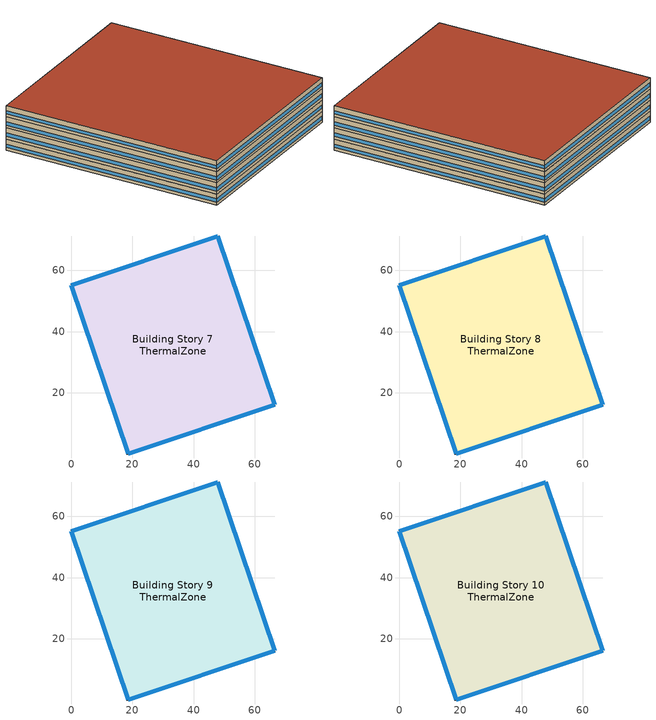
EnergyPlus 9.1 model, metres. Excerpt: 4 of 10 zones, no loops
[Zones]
Building Story 7 ThermalZone
 floor adiabatic (LargeHotel Interior Floor): 66.46,16.05 18.65,0 0,55.14 47.81,71.19 z18
 wall outside (Typical Insulated Exterior Mass Wall R-9.62): 18.65,0 66.46,16.05 47.81,71.19 0,55.14 18.65,0 z18:21
 window (U 0.57 SHGC 0.49 Dbl Blue 6mm/6mm Air): 18.67,0.01 66.43,16.04 / 0.01,55.12 18.64,0.02 / 47.78,71.19 0.02,55.15 / 66.45,16.08 47.82,71.17 z18.76:19.66
 ceiling adiabatic (Typical IEAD Roof R-15.87): 47.81,71.19 0,55.14 18.65,0 66.46,16.05 z21
Building Story 8 ThermalZone
 floor adiabatic (LargeHotel Interior Floor): 66.46,16.05 18.65,0 0,55.14 47.81,71.19 z21
 wall outside (Typical Insulated Exterior Mass Wall R-9.62): 18.65,0 66.46,16.05 47.81,71.19 0,55.14 18.65,0 z21:24
 window (U 0.57 SHGC 0.49 Dbl Blue 6mm/6mm Air): 18.67,0.01 66.43,16.04 / 0.01,55.12 18.64,0.02 / 47.78,71.19 0.02,55.15 / 66.45,16.08 47.82,71.17 z21.76:22.66
 roof outside (Typical IEAD Roof R-15.87): 47.81,71.19 0,55.14 18.65,0 66.46,16.05 z24
Building Story 9 ThermalZone
 floor adiabatic (Typical Insulated Carpeted 6in Slab Floor): 66.46,16.05 18.65,0 0,55.14 47.81,71.19 z24
 wall outside (Typical Insulated Exterior Mass Wall R-9.62): 18.65,0 66.46,16.05 47.81,71.19 0,55.14 18.65,0 z24:27
 window (U 0.57 SHGC 0.49 Dbl Blue 6mm/6mm Air): 18.67,0.01 66.43,16.04 / 0.01,55.12 18.64,0.02 / 47.78,71.19 0.02,55.15 / 66.45,16.08 47.82,71.17 z24.76:25.66
 ceiling adiabatic (LargeHotel Interior Ceiling): 47.81,71.19 0,55.14 18.65,0 66.46,16.05 z27
Building Story 10 ThermalZone
 floor adiabatic (Typical Insulated Carpeted 6in Slab Floor): 66.46,16.05 18.65,0 0,55.14 47.81,71.19 z27
 wall outside (Typical Insulated Exterior Mass Wall R-9.62): 18.65,0 66.46,16.05 47.81,71.19 0,55.14 18.65,0 z27:30
 window (U 0.57 SHGC 0.49 Dbl Blue 6mm/6mm Air): 18.67,0.01 66.43,16.04 / 0.01,55.12 18.64,0.02 / 47.78,71.19 0.02,55.15 / 66.45,16.08 47.82,71.17 z27.76:28.66
 roof outside (Typical IEAD Roof R-15.87): 47.81,71.19 0,55.14 18.65,0 66.46,16.05 z30
shading: 47.81,71.19 0,55.14 18.65,0 66.46,16.05 z24
[Building]
Hotel 1: Terrain=City
[Site:Location]
Buffalo Niagara Intl Ap_NY_USA: Latitude {deg}=42.8197; Longitude {deg}=-78.8497; Time Zone {hr}=-5; Elevation {m}=215
[Site:GroundTemperature:BuildingSurface]
19.74, 19.69, 19.85, 20.06, 20.27, 20.46, 20.61, 20.65, 20.6, 20.38, 20.19, 19.9
[Site:WaterMainsTemperature]
Calculation Method=Correlation; Annual Average Outdoor Air Temperature {C}=8.96667; Maximum Difference In Monthly Average Outdoor Air Temperatures {deltaC}=26.2
[SizingPeriod:DesignDay] Day of Month=21; Dry-Bulb Temperature Range Modifier Type=DefaultMultipliers; Humidity Condition Type=Wetbulb; Barometric Pressure {Pa}=98769; Rain Indicator=No; Snow Indicator=No; Daylight Saving Time Indicator=No
Name | Month | Day Type | Maximum Dry-Bulb Temperature {C} | Daily Dry-Bulb Temperature Range {deltaC} | Wetbulb or DewPoint at Maximum Dry-Bulb {C} | Wind Speed {m/s} | Wind Direction {deg} | Solar Model Indicator | ASHRAE Clear Sky Optical Depth for Beam Irradiance (taub) | ASHRAE Clear Sky Optical Depth for Diffuse Irradiance (taud) | Sky Clearness
Buffalo Niagara Intl Ap Ann Clg .4% Condns DB=>MWB | 7 | SummerDesignDay | 30.3 | 9.3 | 21.8 | 5.7 | 240 | ASHRAETau | 0.462 | 2.001
Buffalo Niagara Intl Ap Ann Clg .4% Condns WB=>MDB | 7 | SummerDesignDay | 27.8 | 9.3 | 23.8 | 5.7 | 240 | ASHRAETau | 0.462 | 2.001
Buffalo Niagara Intl Ap Ann Htg 99.6% Condns DB | 1 | WinterDesignDay | -16.3 | 0 | -16.3 | 5.1 | 270 | ASHRAEClearSky |  |  | 0
[Material] Thermal Absorptance=0.9
Name | Roughness | Thickness {m} | Conductivity {W/m-K} | Density {kg/m3} | Specific Heat {J/kg-K} | Solar Absorptance | Visible Absorptance
1/2IN Gypsum | Smooth | 0.0127 | 0.16 | 784.9 | 830 | 0.4 | 0.4
100mm Normalweight concrete floor | MediumRough | 0.1016 | 2.31045 | 2322 | 832.557 | 0 | 0
1IN Stucco | Smooth | 0.0253 | 0.6918 | 1858 | 837 | 0.7 | 0.92
6 in. Normalweight Concrete Floor | MediumRough | 0.1524 | 2.31 | 2322 | 832 | 0.7 | 0.7
8IN CONCRETE HW RefBldg | Rough | 0.2032 | 1.311 | 2240 | 836.8 | 0.7 | 0.7
Metal Roof Surface | Smooth | 0.0008 | 45.28 | 7824 | 500 | 0.7 | 0.7
Roof Membrane | VeryRough | 0.0095 | 0.16 | 1121.29 | 1460 | 0.7 | 0.7
[Material:NoMass] Roughness=Smooth; Thermal Absorptance=0.9; Solar Absorptance=0.7
Name | Thermal Resistance {m2-K/W} | Visible Absorptance
CP02 CARPET PAD; Typical Carpet Pad | 0.21648 | 0.8
Nonres_Floor_Insulation | 2.88292 | 0.7
Typical Insulation R-14.76 | 2.59864 | 0.7
Typical Insulation R-7.23 | 1.27273 | 0.7
[WindowMaterial:Gas]
AIR 6MM: Gas Type=Air; Thickness {m}=0.0063
[WindowMaterial:Glazing] Optical Data Type=SpectralAverage; Thickness {m}=0.006; Infrared Transmittance at Normal Incidence=0; Front Side Infrared Hemispherical Emissivity=0.84; Back Side Infrared Hemispherical Emissivity=0.84; Conductivity {W/m-K}=0.9; Dirt Correction Factor for Solar and Visible Transmittance=1; Solar Diffusing=No
Name | Solar Transmittance at Normal Incidence | Front Side Solar Reflectance at Normal Incidence | Back Side Solar Reflectance at Normal Incidence | Visible Transmittance at Normal Incidence | Front Side Visible Reflectance at Normal Incidence | Back Side Visible Reflectance at Normal Incidence
BLUE 6MM | 0.48 | 0.05 | 0.05 | 0.57 | 0.06 | 0.06
CLEAR 6MM | 0.775 | 0.071 | 0.071 | 0.881 | 0.08 | 0.08
[Construction]
LargeHotel Interior Ceiling: CP02 CARPET PAD, 100mm Normalweight concrete floor, Nonres_Floor_Insulation
LargeHotel Interior Floor: Nonres_Floor_Insulation, 100mm Normalweight concrete floor, CP02 CARPET PAD
Typical IEAD Roof R-15.87: Roof Membrane, Typical Insulation R-14.76, Metal Roof Surface
Typical Insulated Carpeted 6in Slab Floor: 6 in. Normalweight Concrete Floor, Typical Carpet Pad
Typical Insulated Exterior Mass Wall R-9.62: 1IN Stucco, 8IN CONCRETE HW RefBldg, Typical Insulation R-7.23, 1/2IN Gypsum
U 0.57 SHGC 0.49 Dbl Blue 6mm/6mm Air: BLUE 6MM, AIR 6MM, CLEAR 6MM
[Zone]
Building Story 10 ThermalZone; Building Story 7 ThermalZone; Building Story 8 ThermalZone; Building Story 9 ThermalZone
[Exterior:Lights] Control Option=AstronomicalClock
Name | Schedule | Design Level {W}
Building Facades | Schedule Ruleset 1 | 1921.14
Entry Canopies | Always On Discrete | 2025
Main Entries | Always On Discrete | 1517.57
Other Doors | Always On Discrete | 574.147
Parking Areas and Drives | Always On Discrete | 34093.3
[Schedule:Day:Interval]
Schedule Day 33: No, 06:00, 0, 24:00, 1
[Schedule:Week:Daily]
Schedule Ruleset 1 Week Rule - Jan1-Dec31: Schedule Day 33, Schedule Day 33, Schedule Day 33, Schedule Day 33, Schedule Day 33, Schedule Day 33, Schedule Day 33, Schedule Day 33, Schedule Day 33, Schedule Day 33, Schedule Day 33, Schedule Day 33
[Schedule:Year]
Schedule Ruleset 1: Schedule Ruleset 1 Week Rule - Jan1-Dec31, 1, 1, 12, 31
[Schedule:Constant]
Always On Discrete: Hourly Value=1
